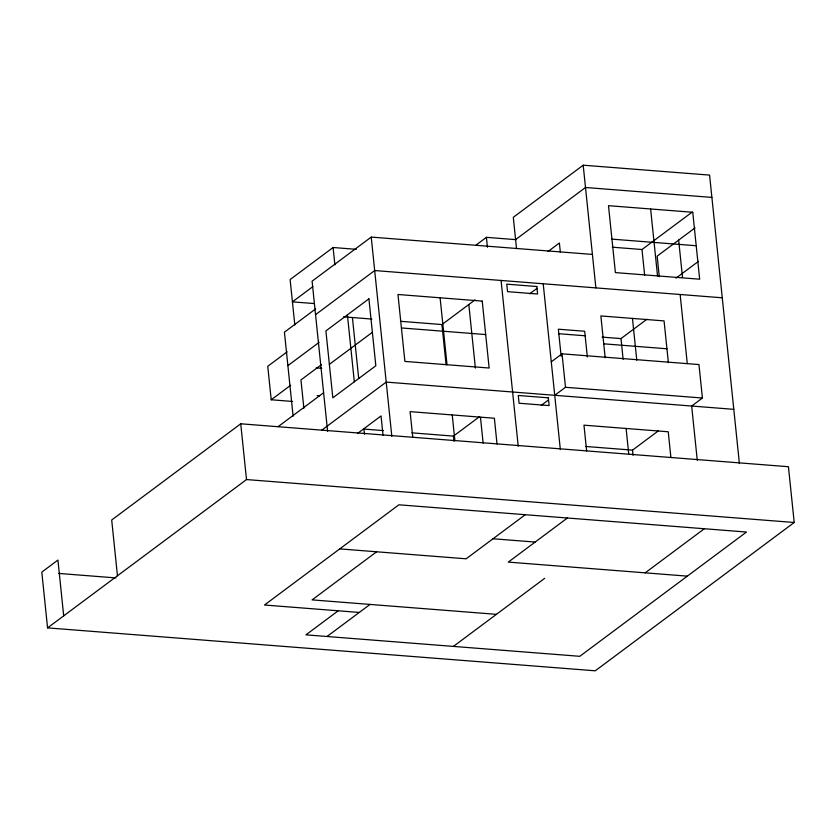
<?xml version="1.0" encoding="UTF-8"?>
<svg xmlns="http://www.w3.org/2000/svg" width="836" height="836" viewBox="0 0 836 836"><rect width="100%" height="100%" fill="white"/><g stroke="black" fill="none" stroke-linecap="round" stroke-linejoin="round"><path stroke-width="1.25" d="M356.314 249.327L333.094 247.508L290.123 279.548L294.826 325.026M592.41 254.426L371.226 237.09L312.089 281.178L327.607 431.355M312.894 286.602L292.433 301.859L314.357 303.572M315.653 308.902L284.428 332.174L293.112 416.224M315.548 314.649L374.685 270.55L722.262 297.794M287.187 351.81L267.75 366.304L271.209 399.775L292.694 401.458M287.887 365.635L319.112 342.363M476.071 245.052L486.416 237.34L515.958 239.66M739.4 463.583L709.586 175.1L583.194 165.194L513.294 217.297L516.533 248.616M271.209 399.775L290.646 385.271M63.693 615.85L57.935 560.078L41.8 572.106L47.568 627.878L595.263 670.806L794.2 522.49L788.432 466.718L240.737 423.789L111.7 519.992L117.458 575.764M321.432 364.663L300.95 379.931L303.876 408.25M329.363 364.36L372.375 332.289M515.603 239.608L585.503 187.494L711.885 197.4M278.116 426.653L323.616 392.732M400.413 321.296L441.93 324.556L475.067 299.852M548.008 251.49L559.388 243.004L560.319 252.023M47.568 627.878L246.505 479.561L794.2 522.49M321.902 430.049L386.211 382.094L733.789 409.337M529.679 293.844L536.963 288.42M357.474 433.508L381.028 415.941L383.024 435.253M612.245 247.184L641.996 249.515L692.072 212.187M695.04 227.883L657.148 256.129L659.28 276.726M551.279 361.842L562.032 353.827L698.959 364.559L702.418 398.02L691.665 406.035L697.266 460.281M411.939 432.849L453.467 436.099L479.31 416.83M675.969 278.148L698.499 261.344M602.035 337.107L620.991 338.59L646.928 319.248M541.205 405.397L548.489 399.963M554.738 395.303L565.491 387.287L702.418 398.02M376.618 551.781L312.089 599.882L496.417 614.335M338.204 610.792L305.945 634.848L579.787 656.312L746.475 532.041L398.897 504.798L264.479 605.013L359.271 612.443M327.012 636.499L370.024 604.428M525.29 514.704L466.143 558.803L339.75 548.897M585.848 446.476L632.518 450.134L658.454 430.791M567.414 518.006L508.278 562.105L687.328 576.14M453.405 646.406L544.675 578.355M645.193 572.838L704.34 528.739M611.942 239.138L696.21 245.742M343.512 316.834L371.874 319.059M558.563 333.7L585.534 335.811M401.426 327.952L485.685 334.557M603.749 343.826L666.94 348.779M316.207 367.861L321.776 368.321M317.084 395.606L319.624 395.804M383.4 430.603L363.932 429.077L364.465 434.25M493.031 538.76L535.155 542.062M58.708 573.433L115.953 577.916M678.654 240.099L682.51 277.447M680.138 294.491L687.276 363.618M668.382 362.719L664.056 320.899L600.865 315.945L605.18 357.766M650.617 208.979L657.535 275.901M670.89 457.511L668.236 431.773L583.967 425.169L586.632 450.907M641.996 249.515L644.65 275.263M632.455 318.422L636.781 360.243M620.991 338.59L623.133 359.344M632.518 450.134L633.051 455.296M626.101 428.471L628.756 454.209M583.194 165.194L595.869 287.887M587.342 357.014L584.688 331.265L558.354 329.206L561.144 356.23M562.032 353.827L565.491 387.287M543.212 283.759L560.339 449.549M501.077 280.457L518.215 446.246M486.416 237.34L487.44 247.257M497.023 443.989L494.369 418.24L410.1 411.636L412.765 437.374M468.818 304.513L475.391 368.07M480.481 417.352L483.145 443.174M440.102 297.794L447.02 364.726M452.234 414.938L454.899 440.687M441.93 324.556L446.09 364.757M453.467 436.099L454 441.262M371.226 237.09L391.823 436.34M352.405 317.534L358.707 378.499M347.41 314.858L354.328 381.791M333.094 247.508L334.891 264.866M240.737 423.789L246.505 479.561M368.916 298.828L325.904 330.899L332.822 397.821L375.834 365.76L368.916 298.828M692.751 212.281L608.493 205.677L615.4 272.599L699.669 279.203L692.751 212.281M536.827 286.518L506.773 284.167L507.546 291.659L537.6 294.011L536.827 286.518M482.226 301.096L397.967 294.491L404.885 361.424L489.144 368.028L482.226 301.096M548.332 397.831L518.268 395.48L519.072 403.234L549.137 405.585L548.332 397.831"/></g></svg>
